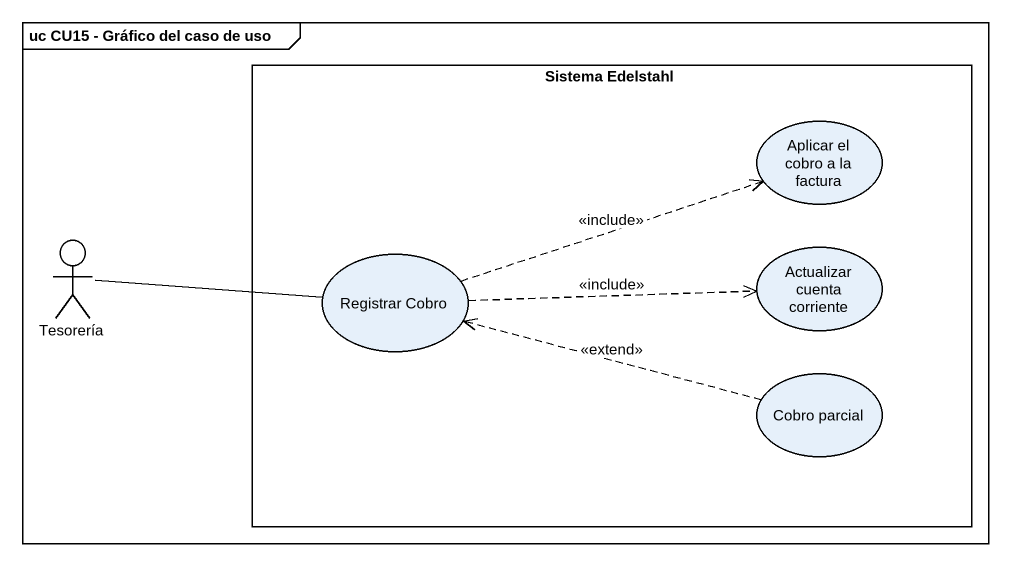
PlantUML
@startuml
mainframe uc CU15 - Gráfico del caso de uso
rectangle "Sistema Edelstahl" as Sistema_Edelstahl {
  usecase "Aplicar el cobro a la factura" as Aplicar_el_cobro_a_la
  usecase "Registrar Cobro" as Registrar_Cobro
  usecase "Actualizar cuenta corriente" as Actualizar_cuenta_corriente
  usecase "Cobro parcial" as Cobro_parcial
}
actor Tesorería
Tesorería -right- Registrar_Cobro
Registrar_Cobro .right.> Aplicar_el_cobro_a_la : <<include>>
Registrar_Cobro .right.> Actualizar_cuenta_corriente : <<include>>
Cobro_parcial .left.> Registrar_Cobro : <<extend>>
@enduml
